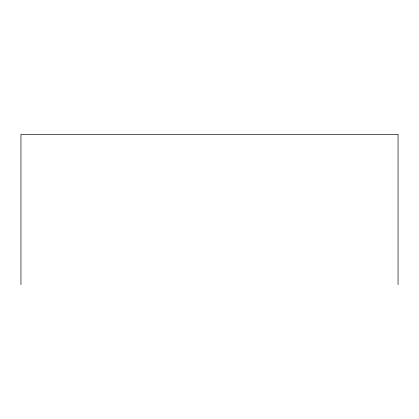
<?xml version="1.0" encoding="UTF-8"?>
<svg xmlns="http://www.w3.org/2000/svg" width="419" height="419" viewBox="0 0 419 419"><rect width="100%" height="100%" fill="white"/><g stroke="black" fill="none" stroke-linecap="round" stroke-linejoin="round"><path stroke-width="0.63" d="M398.05 284.674L398.05 134.326L20.95 134.326L20.95 284.674"/></g></svg>
